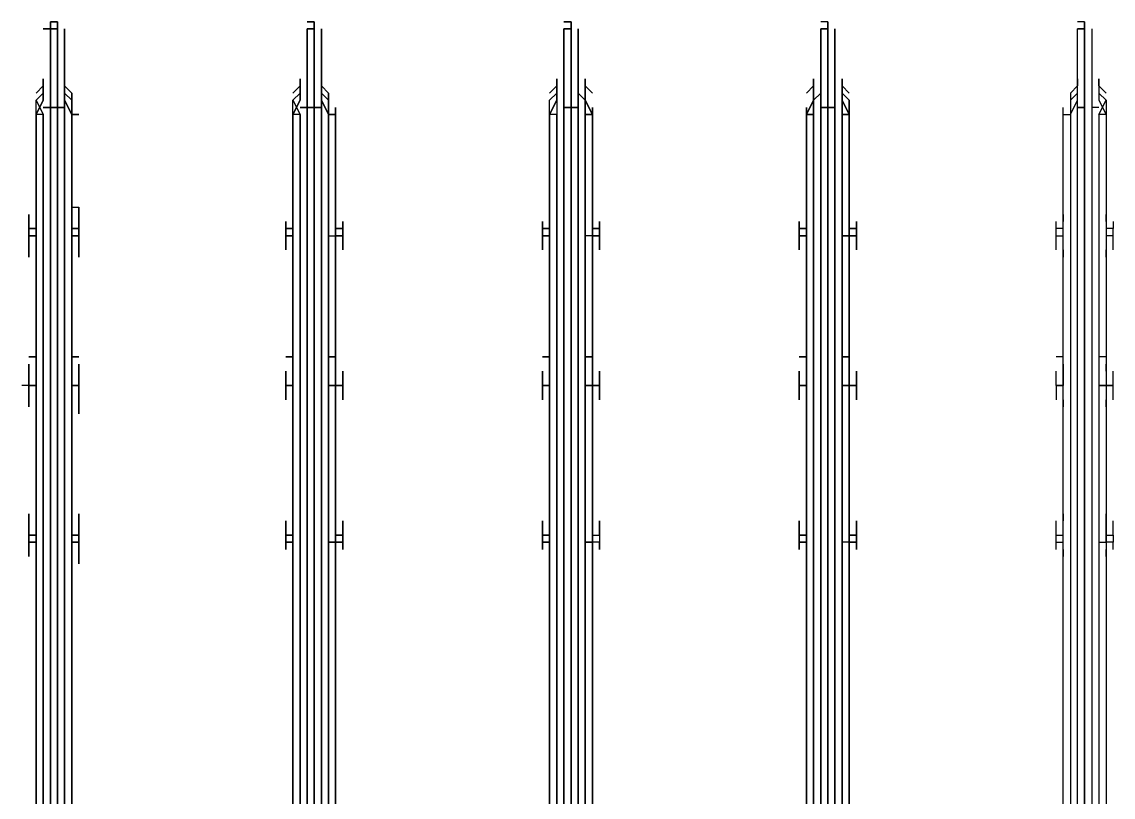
# Model space of a CAD drawing. Header units: metres. Extents: x 532315 to 532639, y 2674519 to 2674914.
# Drawn here: x 532481.8527 to 532482.0643, y 2674744.0631 to 2674744.2135 of the extents above; entities that cross this region are included whole.
import ezdxf

# ---------------------------------------------------------------- set-up
doc = ezdxf.new("R2010")
doc.units = ezdxf.units.M
doc.header["$MEASUREMENT"] = 0
doc.layers.add('IDT', color=7, linetype='Continuous')

# ---------------------------------------------------------------- blocks, each defined once
blk = doc.blocks.new('IDT')
at = {"layer": 'IDT', "color": 0, "lineweight": 25}
for p, q in [((17.35591, 14.96743), (17.35591, 15.16384)), ((17.35591, 15.16384), (17.35591, 14.96743)), ((17.3573, 14.96743), (17.3573, 15.16384)), ((17.3573, 15.16384), (17.3573, 14.96743)), ((17.35868, 14.96605), (17.35868, 15.16384)), ((17.35868, 15.16384), (17.35868, 14.96605)), ((17.36006, 15.16384), (17.36006, 14.96605)), ((17.36006, 14.96605), (17.36006, 15.16384)), ((17.36006, 15.16384), (17.36006, 14.96605)), ((17.36006, 14.96605), (17.36006, 15.16384)), ((17.36145, 14.96605), (17.36145, 15.16384)), ((17.36145, 15.16384), (17.36145, 14.96605)), ((17.36283, 15.16384), (17.36283, 14.96743)), ((17.36283, 14.96743), (17.36283, 15.16384)), ((17.36421, 14.96743), (17.36421, 15.16384)), ((17.36421, 15.16384), (17.36421, 14.96743)), ((17.40571, 14.96743), (17.40571, 15.16384)), ((17.40571, 15.16384), (17.40571, 14.96743)), ((17.40709, 15.16384), (17.40709, 14.96743)), ((17.40709, 14.96743), (17.40709, 15.16384)), ((17.40847, 14.96605), (17.40847, 15.16384)), ((17.40847, 15.16384), (17.40847, 14.96605)), ((17.40986, 15.16384), (17.40986, 14.96605)), ((17.40986, 14.96605), (17.40986, 15.16384)), ((17.40986, 15.16384), (17.40986, 14.96605)), ((17.40986, 14.96605), (17.40986, 15.16384)), ((17.41124, 14.96605), (17.41124, 15.16384)), ((17.41124, 15.16384), (17.41124, 14.96605)), ((17.41262, 15.16384), (17.41262, 14.96743)), ((17.41262, 14.96743), (17.41262, 15.16384)), ((17.41401, 14.96743), (17.41401, 15.16384)), ((17.41401, 15.16384), (17.41401, 14.96743)), ((17.45688, 14.96743), (17.45688, 15.16384)), ((17.45688, 15.16384), (17.45688, 14.96743)), ((17.45688, 15.16384), (17.45688, 14.96743)), ((17.45688, 14.96743), (17.45688, 15.16384)), ((17.45827, 14.96605), (17.45827, 15.16384)), ((17.45827, 15.16384), (17.45827, 14.96605)), ((17.45965, 14.96605), (17.45965, 15.16384)), ((17.45965, 15.16384), (17.45965, 14.96605)), ((17.46103, 14.96605), (17.46103, 15.16384)), ((17.46103, 15.16384), (17.46103, 14.96605)), ((17.46103, 15.16384), (17.46103, 14.96605)), ((17.46103, 14.96605), (17.46103, 15.16384)), ((17.46242, 15.16384), (17.46242, 14.96743)), ((17.46242, 14.96743), (17.46242, 15.16384)), ((17.4638, 14.96743), (17.4638, 15.16384)), ((17.4638, 15.16384), (17.4638, 14.96743)), ((17.25633, 14.96743), (17.25633, 15.16107)), ((17.25771, 14.96743), (17.25771, 15.16107)), ((17.25909, 14.96605), (17.25909, 15.16107)), ((17.26048, 15.16107), (17.26048, 14.96605)), ((17.26048, 14.96605), (17.26048, 15.16107)), ((17.26186, 15.16107), (17.26186, 14.96605)), ((17.26324, 14.96743), (17.26324, 15.16107)), ((17.26463, 15.16107), (17.26463, 14.96743)), ((17.30612, 14.96743), (17.30612, 15.16107)), ((17.30612, 15.16107), (17.30612, 14.96743)), ((17.3075, 15.16107), (17.3075, 14.96743)), ((17.3075, 14.96743), (17.3075, 15.16107)), ((17.30889, 14.96605), (17.30889, 15.16107)), ((17.30889, 15.16107), (17.30889, 14.96605)), ((17.31027, 15.16107), (17.31027, 14.96605)), ((17.31027, 14.96605), (17.31027, 15.16107)), ((17.31027, 15.16107), (17.31027, 14.96605)), ((17.31027, 14.96605), (17.31027, 15.16107)), ((17.31165, 14.96605), (17.31165, 15.16107)), ((17.31165, 15.16107), (17.31165, 14.96605)), ((17.31304, 15.16107), (17.31304, 14.96743)), ((17.31304, 14.96743), (17.31304, 15.16107)), ((17.31442, 14.96743), (17.31442, 15.16107)), ((17.31442, 15.16107), (17.31442, 14.96743)), ((17.25633, 15.05042), (17.25633, 15.05457)), ((17.25633, 15.05319), (17.25633, 15.05181)), ((17.26463, 15.05457), (17.26463, 15.05042)), ((17.26463, 15.05181), (17.26463, 15.05319)), ((17.30612, 15.05042), (17.30612, 15.05457)), ((17.30612, 15.05457), (17.30612, 15.05042)), ((17.30612, 15.05181), (17.30612, 15.05319)), ((17.30612, 15.05319), (17.30612, 15.05181)), ((17.31442, 15.05042), (17.31442, 15.05457)), ((17.31442, 15.05457), (17.31442, 15.05042)), ((17.31442, 15.05319), (17.31442, 15.05181)), ((17.31442, 15.05181), (17.31442, 15.05319)), ((17.35591, 15.05042), (17.35591, 15.05457)), ((17.35591, 15.05457), (17.35591, 15.05042)), ((17.35591, 15.05181), (17.35591, 15.05319)), ((17.35591, 15.05319), (17.35591, 15.05181)), ((17.36421, 15.05042), (17.36421, 15.05457)), ((17.36421, 15.05457), (17.36421, 15.04904)), ((17.36421, 15.05319), (17.36421, 15.05181)), ((17.36421, 15.05181), (17.36421, 15.05319)), ((17.40571, 15.05042), (17.40571, 15.05457)), ((17.40571, 15.05457), (17.40571, 15.05042)), ((17.40571, 15.05181), (17.40571, 15.05319)), ((17.40571, 15.05319), (17.40571, 15.05181)), ((17.41401, 15.05042), (17.41401, 15.05457)), ((17.41401, 15.05457), (17.41401, 15.04904)), ((17.41401, 15.05319), (17.41401, 15.05181)), ((17.41401, 15.05181), (17.41401, 15.05319)), ((17.4555, 15.05457), (17.4555, 15.05042)), ((17.4555, 15.05042), (17.4555, 15.05457)), ((17.4555, 15.05181), (17.4555, 15.05319)), ((17.4555, 15.05319), (17.4555, 15.05181)), ((17.4638, 15.05042), (17.4638, 15.05457)), ((17.4638, 15.05457), (17.4638, 15.05042)), ((17.46518, 15.05181), (17.46518, 15.05319)), ((17.46518, 15.05319), (17.46518, 15.05181)), ((17.25494, 15.05181), (17.25494, 15.05042)), ((17.26601, 15.05181), (17.26601, 15.05042)), ((17.30474, 15.05042), (17.30474, 15.05181)), ((17.30474, 15.05181), (17.30474, 15.05042)), ((17.3158, 15.05042), (17.3158, 15.05181)), ((17.3158, 15.05181), (17.3158, 15.05042)), ((17.35453, 15.05042), (17.35453, 15.05181)), ((17.35453, 15.05181), (17.35453, 15.05042)), ((17.3656, 15.05042), (17.3656, 15.05181)), ((17.3656, 15.05181), (17.3656, 15.05042)), ((17.40432, 15.05042), (17.40432, 15.05181)), ((17.40432, 15.05181), (17.40432, 15.05042)), ((17.41539, 15.05042), (17.41539, 15.05181)), ((17.41539, 15.05181), (17.41539, 15.05042)), ((17.4555, 15.05042), (17.4555, 15.05181)), ((17.4555, 15.05181), (17.4555, 15.05042)), ((17.46518, 15.05042), (17.46518, 15.05181)), ((17.46518, 15.05181), (17.46518, 15.05042)), ((17.25494, 15.04904), (17.25494, 15.05042)), ((17.25494, 15.05042), (17.25633, 15.05042)), ((17.25633, 15.04904), (17.25494, 15.04904)), ((17.25494, 15.04904), (17.25494, 15.04627)), ((17.25771, 15.05042), (17.25633, 15.05042)), ((17.25633, 15.05042), (17.25633, 15.04904)), ((17.25633, 15.04904), (17.25633, 15.04489)), ((17.26463, 15.05042), (17.26463, 15.04489)), ((17.26601, 15.05042), (17.26463, 15.05042)), ((17.26601, 15.04904), (17.26463, 15.04904)), ((17.26601, 15.05042), (17.26601, 15.04904)), ((17.26601, 15.04904), (17.26601, 15.04627)), ((17.30474, 15.04904), (17.30474, 15.05042)), ((17.30474, 15.05042), (17.30474, 15.04904)), ((17.30474, 15.05042), (17.30612, 15.05042)), ((17.30612, 15.05042), (17.30474, 15.05042)), ((17.30612, 15.04904), (17.30474, 15.04904)), ((17.30474, 15.04904), (17.30612, 15.04904)), ((17.30474, 15.04627), (17.30474, 15.04904)), ((17.30474, 15.04904), (17.30474, 15.04627)), ((17.30612, 15.05042), (17.30612, 15.04904)), ((17.30612, 15.04904), (17.30612, 15.05042)), ((17.30612, 15.05042), (17.3075, 15.05042)), ((17.30612, 15.04904), (17.30612, 15.04489)), ((17.30612, 15.04489), (17.30612, 15.04904)), ((17.31442, 15.05042), (17.3158, 15.05042)), ((17.3158, 15.05042), (17.31442, 15.05042)), ((17.31442, 15.05042), (17.31442, 15.04904)), ((17.31442, 15.04904), (17.31442, 15.05042)), ((17.31442, 15.04904), (17.3158, 15.04904)), ((17.3158, 15.04904), (17.31442, 15.04904)), ((17.31442, 15.04904), (17.31442, 15.04489)), ((17.31442, 15.04489), (17.31442, 15.04904)), ((17.3158, 15.04904), (17.3158, 15.05042)), ((17.3158, 15.05042), (17.3158, 15.04904)), ((17.3158, 15.04627), (17.3158, 15.04904)), ((17.3158, 15.04904), (17.3158, 15.04627)), ((17.35453, 15.04904), (17.35453, 15.05042)), ((17.35453, 15.05042), (17.35591, 15.05042)), ((17.35453, 15.04904), (17.35453, 15.05042)), ((17.35453, 15.05042), (17.35591, 15.05042)), ((17.35453, 15.04627), (17.35453, 15.04904)), ((17.35453, 15.04904), (17.35453, 15.04627)), ((17.35591, 15.04904), (17.35453, 15.04904)), ((17.35591, 15.04904), (17.35453, 15.04904)), ((17.3573, 15.05042), (17.35591, 15.05042)), ((17.35591, 15.05042), (17.3573, 15.05042)), ((17.35591, 15.05042), (17.35591, 15.04489)), ((17.35591, 15.05042), (17.35591, 15.04904)), ((17.35591, 15.04489), (17.35591, 15.04904)), ((17.36421, 15.05042), (17.3656, 15.05042)), ((17.3656, 15.05042), (17.36421, 15.05042)), ((17.36421, 15.04489), (17.36421, 15.05042)), ((17.36421, 15.04904), (17.3656, 15.04904)), ((17.3656, 15.04904), (17.36421, 15.04904)), ((17.36421, 15.04904), (17.36421, 15.04489)), ((17.3656, 15.04904), (17.3656, 15.05042)), ((17.3656, 15.05042), (17.3656, 15.04904)), ((17.3656, 15.04627), (17.3656, 15.04904)), ((17.3656, 15.04904), (17.3656, 15.04627)), ((17.40432, 15.04904), (17.40432, 15.05042)), ((17.40432, 15.05042), (17.40571, 15.05042)), ((17.40571, 15.05042), (17.40432, 15.05042)), ((17.40432, 15.05042), (17.40432, 15.04904)), ((17.40571, 15.04904), (17.40432, 15.04904)), ((17.40432, 15.04904), (17.40432, 15.04627)), ((17.40432, 15.04627), (17.40432, 15.04904)), ((17.40432, 15.04904), (17.40571, 15.04904)), ((17.40709, 15.05042), (17.40571, 15.05042)), ((17.40571, 15.05042), (17.40709, 15.05042)), ((17.40571, 15.05042), (17.40571, 15.04904)), ((17.40571, 15.04904), (17.40571, 15.05042)), ((17.40571, 15.04904), (17.40571, 15.04489)), ((17.40571, 15.04489), (17.40571, 15.04904)), ((17.41401, 15.05042), (17.41539, 15.05042)), ((17.41539, 15.05042), (17.41401, 15.05042)), ((17.41401, 15.04904), (17.41401, 15.05042)), ((17.41539, 15.04904), (17.41401, 15.04904)), ((17.41401, 15.04904), (17.41401, 15.04489)), ((17.41401, 15.04489), (17.41401, 15.04904)), ((17.41401, 15.04904), (17.41539, 15.04904)), ((17.41539, 15.04904), (17.41539, 15.05042)), ((17.41539, 15.05042), (17.41539, 15.04904)), ((17.41539, 15.04904), (17.41539, 15.04627)), ((17.41539, 15.04627), (17.41539, 15.04904)), ((17.4555, 15.05042), (17.45688, 15.05042)), ((17.45688, 15.05042), (17.4555, 15.05042)), ((17.4555, 15.04904), (17.4555, 15.05042)), ((17.4555, 15.05042), (17.4555, 15.04904)), ((17.4555, 15.04904), (17.4555, 15.05042)), ((17.4555, 15.05042), (17.45688, 15.05042)), ((17.45688, 15.05042), (17.4555, 15.05042)), ((17.4555, 15.05042), (17.4555, 15.04904)), ((17.4555, 15.04627), (17.4555, 15.04904)), ((17.4555, 15.04904), (17.45688, 15.04904)), ((17.45688, 15.04904), (17.4555, 15.04904)), ((17.4555, 15.04904), (17.4555, 15.04627)), ((17.4555, 15.04489), (17.4555, 15.04904)), ((17.4555, 15.04904), (17.4555, 15.04489)), ((17.4638, 15.04904), (17.4638, 15.05042)), ((17.4638, 15.05042), (17.46518, 15.05042)), ((17.46518, 15.05042), (17.4638, 15.05042)), ((17.4638, 15.05042), (17.4638, 15.04904)), ((17.4638, 15.04489), (17.4638, 15.04904)), ((17.4638, 15.04904), (17.4638, 15.04489)), ((17.4638, 15.04904), (17.46518, 15.04904)), ((17.46518, 15.04904), (17.4638, 15.04904)), ((17.46518, 15.04904), (17.46518, 15.05042)), ((17.46518, 15.05042), (17.46518, 15.04904)), ((17.46518, 15.04627), (17.46518, 15.04904)), ((17.46518, 15.04904), (17.46518, 15.04627)), ((17.25633, 15.04489), (17.25633, 15.04627)), ((17.26463, 15.04489), (17.26463, 15.04627)), ((17.30612, 15.04489), (17.30612, 15.04627)), ((17.30612, 15.04627), (17.30612, 15.04489)), ((17.31442, 15.04627), (17.31442, 15.04489)), ((17.31442, 15.04489), (17.31442, 15.04627)), ((17.35591, 15.04489), (17.35591, 15.04627)), ((17.35591, 15.04627), (17.35591, 15.04489)), ((17.36421, 15.04627), (17.36421, 15.04489)), ((17.36421, 15.04489), (17.36421, 15.04627)), ((17.40571, 15.04489), (17.40571, 15.04627)), ((17.40571, 15.04627), (17.40571, 15.04489)), ((17.41401, 15.04627), (17.41401, 15.04489)), ((17.41401, 15.04489), (17.41401, 15.04627)), ((17.4555, 15.04489), (17.4555, 15.04627)), ((17.4555, 15.04627), (17.4555, 15.04489)), ((17.46518, 15.04627), (17.46518, 15.04489)), ((17.46518, 15.04489), (17.46518, 15.04627)), ((17.25633, 15.01999), (17.25633, 15.02553)), ((17.26463, 15.02553), (17.26463, 15.01999)), ((17.30612, 15.01999), (17.30612, 15.02553)), ((17.30612, 15.02553), (17.30612, 15.01999)), ((17.31442, 15.01584), (17.31442, 15.02553)), ((17.31442, 15.02553), (17.31442, 15.01999)), ((17.35591, 15.01999), (17.35591, 15.02553)), ((17.35591, 15.02553), (17.35591, 15.01999)), ((17.36421, 15.01999), (17.36421, 15.02553)), ((17.36421, 15.02553), (17.36421, 15.01999)), ((17.40571, 15.01999), (17.40571, 15.02553)), ((17.40571, 15.02553), (17.40571, 15.01999)), ((17.41401, 15.01999), (17.41401, 15.02553)), ((17.41401, 15.02553), (17.41401, 15.01999)), ((17.4555, 15.02553), (17.4555, 15.01999)), ((17.4555, 15.01999), (17.4555, 15.02553)), ((17.4638, 15.01999), (17.4638, 15.02553)), ((17.4638, 15.02553), (17.4638, 15.01584)), ((17.25633, 15.02414), (17.25633, 15.02276)), ((17.26463, 15.02276), (17.26463, 15.02414)), ((17.30612, 15.02276), (17.30612, 15.02414)), ((17.30612, 15.02414), (17.30612, 15.02276)), ((17.31442, 15.02414), (17.31442, 15.02276)), ((17.31442, 15.02276), (17.31442, 15.02414)), ((17.35591, 15.02276), (17.35591, 15.02414)), ((17.35591, 15.02414), (17.35591, 15.02276)), ((17.36421, 15.02414), (17.36421, 15.02276)), ((17.36421, 15.02276), (17.36421, 15.02414)), ((17.40571, 15.02276), (17.40571, 15.02414)), ((17.40571, 15.02414), (17.40571, 15.02276)), ((17.41401, 15.02414), (17.41401, 15.02276)), ((17.41401, 15.02276), (17.41401, 15.02414)), ((17.4555, 15.02276), (17.4555, 15.02414)), ((17.4555, 15.02414), (17.4555, 15.02276)), ((17.46518, 15.02276), (17.46518, 15.02414)), ((17.46518, 15.02414), (17.46518, 15.02276)), ((17.25494, 15.02276), (17.25494, 15.01999)), ((17.26601, 15.01999), (17.26601, 15.02276)), ((17.30474, 15.01999), (17.30474, 15.02276)), ((17.30474, 15.02276), (17.30474, 15.01999)), ((17.3158, 15.01999), (17.3158, 15.02276)), ((17.3158, 15.02276), (17.3158, 15.01999)), ((17.35453, 15.01999), (17.35453, 15.02276)), ((17.35453, 15.02276), (17.35453, 15.01999)), ((17.3656, 15.01999), (17.3656, 15.02276)), ((17.3656, 15.02276), (17.3656, 15.01999)), ((17.40432, 15.01999), (17.40432, 15.02276)), ((17.40432, 15.02276), (17.40432, 15.01999)), ((17.41539, 15.01999), (17.41539, 15.02276)), ((17.41539, 15.02276), (17.41539, 15.01999)), ((17.4555, 15.02276), (17.4555, 15.01999)), ((17.4555, 15.01999), (17.4555, 15.02276)), ((17.46518, 15.01999), (17.46518, 15.02276)), ((17.46518, 15.02276), (17.46518, 15.01999)), ((17.25494, 15.01999), (17.25633, 15.01999)), ((17.25633, 15.01999), (17.25494, 15.01999)), ((17.25494, 15.01999), (17.25494, 15.01723)), ((17.25633, 15.01584), (17.25633, 15.01999)), ((17.25633, 15.01999), (17.25771, 15.01999)), ((17.25771, 15.01999), (17.25633, 15.01999)), ((17.26463, 15.01999), (17.26601, 15.01999)), ((17.26601, 15.01999), (17.26463, 15.01999)), ((17.26463, 15.01584), (17.26463, 15.01999)), ((17.26463, 15.01999), (17.26601, 15.01999)), ((17.26601, 15.01999), (17.26601, 15.01723)), ((17.30612, 15.01999), (17.30474, 15.01999)), ((17.30474, 15.01999), (17.30474, 15.01723)), ((17.30474, 15.01723), (17.30474, 15.01999)), ((17.30474, 15.01999), (17.30612, 15.01999)), ((17.30612, 15.01999), (17.30474, 15.01999)), ((17.30474, 15.01999), (17.30612, 15.01999)), ((17.3075, 15.01999), (17.30612, 15.01999)), ((17.30612, 15.01999), (17.3075, 15.01999)), ((17.30612, 15.01999), (17.30612, 15.01584)), ((17.30612, 15.01584), (17.30612, 15.01999)), ((17.31442, 15.01999), (17.31442, 15.01584)), ((17.3158, 15.01999), (17.31442, 15.01999)), ((17.31442, 15.01999), (17.3158, 15.01999)), ((17.3158, 15.01999), (17.31442, 15.01999)), ((17.31442, 15.01999), (17.3158, 15.01999)), ((17.3158, 15.01723), (17.3158, 15.01999)), ((17.3158, 15.01999), (17.3158, 15.01723)), ((17.35453, 15.01723), (17.35453, 15.01999)), ((17.35453, 15.01999), (17.35591, 15.01999)), ((17.35591, 15.01999), (17.35453, 15.01999)), ((17.35453, 15.01999), (17.35591, 15.01999)), ((17.35591, 15.01999), (17.35453, 15.01999)), ((17.35453, 15.01999), (17.35453, 15.01723)), ((17.3573, 15.01999), (17.35591, 15.01999)), ((17.35591, 15.01999), (17.3573, 15.01999)), ((17.35591, 15.01584), (17.35591, 15.01999)), ((17.35591, 15.01999), (17.3573, 15.01999)), ((17.3573, 15.01999), (17.35591, 15.01999)), ((17.35591, 15.01999), (17.35591, 15.01584)), ((17.36421, 15.01999), (17.3656, 15.01999)), ((17.3656, 15.01999), (17.36421, 15.01999)), ((17.36421, 15.01999), (17.36421, 15.01584)), ((17.36421, 15.01584), (17.36421, 15.01999)), ((17.36421, 15.01999), (17.3656, 15.01999)), ((17.3656, 15.01999), (17.36421, 15.01999)), ((17.3656, 15.01999), (17.36421, 15.01999)), ((17.36421, 15.01999), (17.3656, 15.01999)), ((17.3656, 15.01723), (17.3656, 15.01999)), ((17.3656, 15.01999), (17.3656, 15.01723)), ((17.40571, 15.01999), (17.40432, 15.01999)), ((17.40432, 15.01999), (17.40432, 15.01723)), ((17.40432, 15.01723), (17.40432, 15.01999)), ((17.40432, 15.01999), (17.40571, 15.01999)), ((17.40571, 15.01999), (17.40432, 15.01999)), ((17.40432, 15.01999), (17.40571, 15.01999)), ((17.40709, 15.01999), (17.40571, 15.01999)), ((17.40571, 15.01999), (17.40709, 15.01999)), ((17.40571, 15.01999), (17.40571, 15.01584)), ((17.40571, 15.01584), (17.40571, 15.01999)), ((17.40571, 15.01999), (17.40709, 15.01999)), ((17.41401, 15.01584), (17.41401, 15.01999)), ((17.41401, 15.01999), (17.41401, 15.01584)), ((17.41539, 15.01999), (17.41401, 15.01999)), ((17.41401, 15.01999), (17.41539, 15.01999)), ((17.41539, 15.01999), (17.41401, 15.01999)), ((17.41401, 15.01999), (17.41539, 15.01999)), ((17.41539, 15.01723), (17.41539, 15.01999)), ((17.41539, 15.01999), (17.41539, 15.01723)), ((17.4555, 15.01999), (17.4555, 15.01723)), ((17.4555, 15.01584), (17.4555, 15.01999)), ((17.4555, 15.01999), (17.45688, 15.01999)), ((17.45688, 15.01999), (17.4555, 15.01999)), ((17.4555, 15.01999), (17.45688, 15.01999)), ((17.45688, 15.01999), (17.4555, 15.01999)), ((17.4555, 15.01999), (17.45688, 15.01999)), ((17.45688, 15.01999), (17.4555, 15.01999)), ((17.4555, 15.01999), (17.4555, 15.01584)), ((17.4555, 15.01723), (17.4555, 15.01999)), ((17.4555, 15.01999), (17.45688, 15.01999)), ((17.4555, 15.01999), (17.45688, 15.01999)), ((17.46518, 15.01999), (17.4638, 15.01999)), ((17.4638, 15.01999), (17.46518, 15.01999)), ((17.46518, 15.01999), (17.4638, 15.01999)), ((17.4638, 15.01584), (17.4638, 15.01999)), ((17.4638, 15.01999), (17.46518, 15.01999)), ((17.46518, 15.01999), (17.4638, 15.01999)), ((17.4638, 15.01999), (17.46518, 15.01999)), ((17.46518, 15.01999), (17.46518, 15.01723)), ((17.46518, 15.01723), (17.46518, 15.01999)), ((17.46518, 15.01999), (17.46657, 15.01999)), ((17.25633, 15.01723), (17.25633, 15.01584)), ((17.26463, 15.01723), (17.26463, 15.01584)), ((17.30612, 15.01584), (17.30612, 15.01723)), ((17.30612, 15.01723), (17.30612, 15.01584)), ((17.31442, 15.01723), (17.31442, 15.01584)), ((17.31442, 15.01584), (17.31442, 15.01723)), ((17.35591, 15.01584), (17.35591, 15.01723)), ((17.35591, 15.01723), (17.35591, 15.01584)), ((17.36421, 15.01584), (17.36421, 15.01723)), ((17.36421, 15.01723), (17.36421, 15.01584)), ((17.40571, 15.01584), (17.40571, 15.01723)), ((17.40571, 15.01723), (17.40571, 15.01584)), ((17.41401, 15.01723), (17.41401, 15.01584)), ((17.41401, 15.01584), (17.41401, 15.01723)), ((17.4555, 15.01723), (17.4555, 15.01584)), ((17.4555, 15.01584), (17.4555, 15.01723)), ((17.46518, 15.01723), (17.46518, 15.01584)), ((17.46518, 15.01584), (17.46518, 15.01723)), ((17.25633, 15.01446), (17.25771, 15.01446)), ((17.26463, 15.01446), (17.26601, 15.01446)), ((17.3075, 15.01446), (17.30612, 15.01446)), ((17.30612, 15.01446), (17.3075, 15.01446)), ((17.3158, 15.01446), (17.31442, 15.01446)), ((17.31442, 15.01446), (17.3158, 15.01446)), ((17.3573, 15.01446), (17.35591, 15.01446)), ((17.35591, 15.01446), (17.3573, 15.01446)), ((17.3656, 15.01446), (17.36421, 15.01446)), ((17.36421, 15.01446), (17.3656, 15.01446)), ((17.40709, 15.01446), (17.40571, 15.01446)), ((17.40571, 15.01446), (17.40709, 15.01446)), ((17.41539, 15.01446), (17.41401, 15.01446)), ((17.41401, 15.01446), (17.41539, 15.01446)), ((17.45688, 15.01446), (17.4555, 15.01446)), ((17.4555, 15.01446), (17.45688, 15.01446)), ((17.46518, 15.01446), (17.4638, 15.01446)), ((17.4638, 15.01446), (17.46518, 15.01446)), ((17.25494, 14.99371), (17.25494, 14.99095)), ((17.25633, 14.99095), (17.25633, 14.9951)), ((17.25633, 14.9951), (17.25633, 14.99371)), ((17.26463, 14.99371), (17.26463, 14.9951)), ((17.26463, 14.9951), (17.26463, 14.99095)), ((17.26601, 14.99371), (17.26601, 14.99095)), ((17.30474, 14.99095), (17.30474, 14.99371)), ((17.30474, 14.99371), (17.30474, 14.99095)), ((17.30612, 14.99095), (17.30612, 14.9951)), ((17.30612, 14.9951), (17.30612, 14.99371)), ((17.30612, 14.99371), (17.30612, 14.9951)), ((17.30612, 14.9951), (17.30612, 14.99095)), ((17.31442, 14.9951), (17.31442, 14.99371)), ((17.31442, 14.99371), (17.31442, 14.9951)), ((17.31442, 14.9951), (17.31442, 14.99095)), ((17.31442, 14.98541), (17.31442, 14.9951)), ((17.3158, 14.99095), (17.3158, 14.99371)), ((17.3158, 14.99371), (17.3158, 14.99095)), ((17.35453, 14.99095), (17.35453, 14.99371)), ((17.35453, 14.99371), (17.35453, 14.99095)), ((17.35591, 14.99095), (17.35591, 14.9951)), ((17.35591, 14.9951), (17.35591, 14.99371)), ((17.35591, 14.99371), (17.35591, 14.9951)), ((17.35591, 14.9951), (17.35591, 14.99095)), ((17.36421, 14.99095), (17.36421, 14.9951)), ((17.36421, 14.9951), (17.36421, 14.99371)), ((17.36421, 14.99371), (17.36421, 14.9951)), ((17.36421, 14.9951), (17.36421, 14.99095)), ((17.3656, 14.99095), (17.3656, 14.99371)), ((17.3656, 14.99371), (17.3656, 14.99095)), ((17.40432, 14.99095), (17.40432, 14.99371)), ((17.40432, 14.99371), (17.40432, 14.99095)), ((17.40571, 14.99095), (17.40571, 14.9951)), ((17.40571, 14.9951), (17.40571, 14.99371)), ((17.40571, 14.99371), (17.40571, 14.9951)), ((17.40571, 14.9951), (17.40571, 14.99095)), ((17.41401, 14.99095), (17.41401, 14.9951)), ((17.41401, 14.9951), (17.41401, 14.99371)), ((17.41401, 14.99371), (17.41401, 14.9951)), ((17.41401, 14.9951), (17.41401, 14.99095)), ((17.41539, 14.99095), (17.41539, 14.99371)), ((17.41539, 14.99371), (17.41539, 14.99095)), ((17.4555, 14.9951), (17.4555, 14.99095)), ((17.4555, 14.99371), (17.4555, 14.9951)), ((17.4555, 14.9951), (17.4555, 14.99371)), ((17.4555, 14.99095), (17.4555, 14.9951)), ((17.4555, 14.99095), (17.4555, 14.99371)), ((17.4555, 14.99371), (17.4555, 14.99095)), ((17.4638, 14.99095), (17.4638, 14.9951)), ((17.4638, 14.9951), (17.4638, 14.99095)), ((17.46518, 14.99371), (17.46518, 14.9951)), ((17.46518, 14.9951), (17.46518, 14.99371)), ((17.46518, 14.99095), (17.46518, 14.99371)), ((17.46518, 14.99371), (17.46518, 14.99095)), ((17.25494, 14.99095), (17.25633, 14.99095)), ((17.25494, 14.99095), (17.25494, 14.98956)), ((17.25494, 14.98818), (17.25494, 14.98956)), ((17.25494, 14.98956), (17.25633, 14.98956)), ((17.25633, 14.98956), (17.25633, 14.99095)), ((17.25633, 14.98541), (17.25633, 14.98956)), ((17.26463, 14.99095), (17.26463, 14.98956)), ((17.26601, 14.99095), (17.26463, 14.99095)), ((17.26463, 14.98956), (17.26463, 14.98541)), ((17.26463, 14.98956), (17.26601, 14.98956)), ((17.26601, 14.99095), (17.26601, 14.98956)), ((17.26601, 14.98956), (17.26601, 14.98818)), ((17.30474, 14.98956), (17.30474, 14.99095)), ((17.30474, 14.99095), (17.30612, 14.99095)), ((17.30612, 14.99095), (17.30474, 14.99095)), ((17.30474, 14.99095), (17.30474, 14.98956)), ((17.30612, 14.98956), (17.30474, 14.98956)), ((17.30474, 14.98956), (17.30474, 14.98818)), ((17.30474, 14.98818), (17.30474, 14.98956)), ((17.30474, 14.98956), (17.30612, 14.98956)), ((17.3075, 14.99095), (17.30612, 14.99095)), ((17.30612, 14.99095), (17.3075, 14.99095)), ((17.30612, 14.99095), (17.30612, 14.98541)), ((17.30612, 14.98541), (17.30612, 14.99095)), ((17.31442, 14.99095), (17.31442, 14.98956)), ((17.31442, 14.99095), (17.3158, 14.99095)), ((17.3158, 14.99095), (17.31442, 14.99095)), ((17.31442, 14.98956), (17.31442, 14.98541)), ((17.3158, 14.98956), (17.31442, 14.98956)), ((17.31442, 14.98956), (17.3158, 14.98956)), ((17.3158, 14.99095), (17.3158, 14.98956)), ((17.3158, 14.98956), (17.3158, 14.99095)), ((17.3158, 14.98818), (17.3158, 14.98956)), ((17.3158, 14.98956), (17.3158, 14.98818)), ((17.35453, 14.98956), (17.35453, 14.99095)), ((17.35453, 14.99095), (17.35453, 14.98956)), ((17.35591, 14.99095), (17.35453, 14.99095)), ((17.35453, 14.99095), (17.35591, 14.99095)), ((17.35453, 14.98818), (17.35453, 14.98956)), ((17.35453, 14.98956), (17.35591, 14.98956)), ((17.35591, 14.98956), (17.35453, 14.98956)), ((17.35453, 14.98956), (17.35453, 14.98818)), ((17.35591, 14.99095), (17.35591, 14.98956)), ((17.35591, 14.98541), (17.35591, 14.99095)), ((17.35591, 14.99095), (17.3573, 14.99095)), ((17.35591, 14.98956), (17.35591, 14.98541)), ((17.36421, 14.99095), (17.36421, 14.98956)), ((17.36421, 14.98956), (17.36421, 14.99095)), ((17.36421, 14.99095), (17.3656, 14.99095)), ((17.3656, 14.99095), (17.36421, 14.99095)), ((17.36421, 14.98956), (17.36421, 14.98541)), ((17.36421, 14.98541), (17.36421, 14.98956)), ((17.36421, 14.98956), (17.3656, 14.98956)), ((17.3656, 14.98956), (17.36421, 14.98956)), ((17.3656, 14.98956), (17.3656, 14.99095)), ((17.3656, 14.99095), (17.3656, 14.98956)), ((17.3656, 14.98956), (17.3656, 14.98818)), ((17.3656, 14.98818), (17.3656, 14.98956)), ((17.40432, 14.98956), (17.40432, 14.99095)), ((17.40432, 14.99095), (17.40432, 14.98956)), ((17.40571, 14.99095), (17.40432, 14.99095)), ((17.40432, 14.99095), (17.40571, 14.99095)), ((17.40571, 14.98956), (17.40432, 14.98956)), ((17.40432, 14.98956), (17.40432, 14.98818)), ((17.40432, 14.98818), (17.40432, 14.98956)), ((17.40432, 14.98956), (17.40571, 14.98956)), ((17.40709, 14.99095), (17.40571, 14.99095)), ((17.40571, 14.99095), (17.40571, 14.98956)), ((17.40571, 14.98541), (17.40571, 14.99095)), ((17.40571, 14.98956), (17.40571, 14.98541)), ((17.41401, 14.99095), (17.41401, 14.98956)), ((17.41401, 14.98956), (17.41401, 14.99095)), ((17.41401, 14.99095), (17.41539, 14.99095)), ((17.41539, 14.99095), (17.41401, 14.99095)), ((17.41401, 14.98541), (17.41401, 14.98956)), ((17.41401, 14.98956), (17.41401, 14.98541)), ((17.41401, 14.98956), (17.41539, 14.98956)), ((17.41539, 14.98956), (17.41401, 14.98956)), ((17.41539, 14.98956), (17.41539, 14.99095)), ((17.41539, 14.99095), (17.41539, 14.98956)), ((17.41539, 14.98818), (17.41539, 14.98956)), ((17.41539, 14.98956), (17.41539, 14.98818)), ((17.45688, 14.99095), (17.4555, 14.99095)), ((17.4555, 14.99095), (17.45688, 14.99095)), ((17.4555, 14.98956), (17.4555, 14.99095)), ((17.4555, 14.99095), (17.45688, 14.99095)), ((17.45688, 14.99095), (17.4555, 14.99095)), ((17.4555, 14.99095), (17.4555, 14.98956)), ((17.4555, 14.99095), (17.4555, 14.98956)), ((17.4555, 14.98956), (17.4555, 14.99095)), ((17.4555, 14.98541), (17.4555, 14.98956)), ((17.4555, 14.98956), (17.45688, 14.98956)), ((17.45688, 14.98956), (17.4555, 14.98956)), ((17.4555, 14.98956), (17.4555, 14.98818)), ((17.4555, 14.98818), (17.4555, 14.98956)), ((17.4555, 14.98956), (17.4555, 14.98541)), ((17.4638, 14.98956), (17.4638, 14.99095)), ((17.4638, 14.99095), (17.4638, 14.98541)), ((17.4638, 14.99095), (17.46518, 14.99095)), ((17.46518, 14.99095), (17.4638, 14.99095)), ((17.4638, 14.98541), (17.4638, 14.98956)), ((17.4638, 14.98956), (17.46518, 14.98956)), ((17.46518, 14.98956), (17.4638, 14.98956)), ((17.46518, 14.98956), (17.46518, 14.99095)), ((17.46518, 14.99095), (17.46518, 14.98956)), ((17.46518, 14.98818), (17.46518, 14.98956)), ((17.46518, 14.98956), (17.46518, 14.98818)), ((17.25633, 14.98818), (17.25633, 14.9868)), ((17.26463, 14.9868), (17.26463, 14.98818)), ((17.30612, 14.9868), (17.30612, 14.98818)), ((17.30612, 14.98818), (17.30612, 14.9868)), ((17.31442, 14.98818), (17.31442, 14.9868)), ((17.31442, 14.9868), (17.31442, 14.98818)), ((17.35591, 14.9868), (17.35591, 14.98818)), ((17.35591, 14.98818), (17.35591, 14.9868)), ((17.36421, 14.98818), (17.36421, 14.9868)), ((17.36421, 14.9868), (17.36421, 14.98818)), ((17.40571, 14.9868), (17.40571, 14.98818)), ((17.40571, 14.98818), (17.40571, 14.9868)), ((17.41401, 14.98818), (17.41401, 14.9868)), ((17.41401, 14.9868), (17.41401, 14.98818)), ((17.4555, 14.98818), (17.4555, 14.9868)), ((17.4555, 14.9868), (17.4555, 14.98818)), ((17.46518, 14.98818), (17.46518, 14.9868)), ((17.46518, 14.9868), (17.46518, 14.98818)), ((17.45688, 14.98541), (17.4555, 14.98541)), ((17.25771, 14.96467), (17.25633, 14.96743)), ((17.25633, 14.96743), (17.25771, 14.96743)), ((17.25771, 14.96743), (17.25633, 14.96467)), ((17.25633, 14.96605), (17.25633, 14.96743)), ((17.25633, 14.96467), (17.25633, 14.96605)), ((17.25771, 14.96605), (17.25909, 14.96605)), ((17.25909, 14.95084), (17.25909, 14.96605)), ((17.26186, 14.96605), (17.26048, 14.96605)), ((17.26048, 14.96605), (17.26186, 14.96605)), ((17.26048, 14.94945), (17.26048, 14.96605)), ((17.26048, 14.96605), (17.26048, 14.94945)), ((17.26324, 14.96743), (17.26186, 14.96467)), ((17.26186, 14.96605), (17.26186, 14.95084)), ((17.26463, 14.96743), (17.26324, 14.96743)), ((17.26324, 14.96328), (17.26324, 14.96743)), ((17.26324, 14.96467), (17.26324, 14.96605)), ((17.26463, 14.96743), (17.26463, 14.96605)), ((17.3075, 14.96743), (17.30612, 14.96743)), ((17.30612, 14.96743), (17.3075, 14.96467)), ((17.3075, 14.96467), (17.30612, 14.96743)), ((17.30612, 14.96743), (17.3075, 14.96743)), ((17.30612, 14.96605), (17.30612, 14.96743)), ((17.30612, 14.96743), (17.30612, 14.96605)), ((17.30612, 14.96467), (17.30612, 14.96605)), ((17.30612, 14.96605), (17.30612, 14.96467)), ((17.3075, 14.96743), (17.3075, 14.96328)), ((17.3075, 14.96328), (17.3075, 14.96743)), ((17.30889, 14.96605), (17.30889, 14.95084)), ((17.30889, 14.95084), (17.30889, 14.96605)), ((17.30889, 14.96605), (17.31027, 14.96605)), ((17.31027, 14.96605), (17.30889, 14.96605)), ((17.31165, 14.96605), (17.31027, 14.96605)), ((17.31027, 14.96605), (17.31165, 14.96605)), ((17.31165, 14.96605), (17.31027, 14.96605)), ((17.31027, 14.96605), (17.31165, 14.96605)), ((17.31027, 14.94945), (17.31027, 14.96605)), ((17.31027, 14.96605), (17.31027, 14.94945)), ((17.31027, 14.94945), (17.31027, 14.96605)), ((17.31027, 14.96605), (17.31027, 14.94945)), ((17.31165, 14.95084), (17.31165, 14.96605)), ((17.31165, 14.96605), (17.31165, 14.95084)), ((17.31442, 14.96743), (17.31304, 14.96467)), ((17.31304, 14.96467), (17.31442, 14.96743)), ((17.31304, 14.96743), (17.31304, 14.96328)), ((17.31304, 14.96328), (17.31304, 14.96743)), ((17.31304, 14.96743), (17.31442, 14.96743)), ((17.31442, 14.96743), (17.31304, 14.96743)), ((17.31304, 14.96605), (17.31304, 14.96467)), ((17.31304, 14.96467), (17.31304, 14.96605)), ((17.31442, 14.96743), (17.31442, 14.96605)), ((17.31442, 14.96605), (17.31442, 14.96743)), ((17.3573, 14.96743), (17.35591, 14.96743)), ((17.35591, 14.96743), (17.3573, 14.96467)), ((17.3573, 14.96467), (17.35591, 14.96743)), ((17.35591, 14.96743), (17.3573, 14.96743)), ((17.35591, 14.96605), (17.35591, 14.96743)), ((17.35591, 14.96743), (17.35591, 14.96605)), ((17.3573, 14.96743), (17.3573, 14.96328)), ((17.3573, 14.96328), (17.3573, 14.96743)), ((17.3573, 14.96467), (17.3573, 14.96605)), ((17.3573, 14.96605), (17.3573, 14.96467)), ((17.35868, 14.96605), (17.35868, 14.95084)), ((17.35868, 14.95084), (17.35868, 14.96605)), ((17.36006, 14.96605), (17.35868, 14.96605)), ((17.35868, 14.96605), (17.36006, 14.96605)), ((17.36006, 14.94945), (17.36006, 14.96605)), ((17.36006, 14.96605), (17.36145, 14.96605)), ((17.36145, 14.96605), (17.36006, 14.96605)), ((17.36006, 14.96605), (17.36006, 14.94945)), ((17.36006, 14.94945), (17.36006, 14.96605)), ((17.36006, 14.96605), (17.36145, 14.96605)), ((17.36145, 14.96605), (17.36006, 14.96605)), ((17.36006, 14.96605), (17.36006, 14.94945)), ((17.36145, 14.95084), (17.36145, 14.96605)), ((17.36145, 14.96605), (17.36145, 14.95084)), ((17.36283, 14.96467), (17.36421, 14.96743)), ((17.36283, 14.96328), (17.36283, 14.96743)), ((17.36283, 14.96743), (17.36421, 14.96743)), ((17.36283, 14.96328), (17.36283, 14.96743)), ((17.36283, 14.96743), (17.36421, 14.96743)), ((17.36421, 14.96743), (17.36283, 14.96467)), ((17.36421, 14.96743), (17.36421, 14.96605)), ((17.36421, 14.96743), (17.36421, 14.96605)), ((17.36421, 14.96605), (17.36421, 14.96467)), ((17.36421, 14.96605), (17.36421, 14.96467)), ((17.40709, 14.96743), (17.40571, 14.96743)), ((17.40571, 14.96743), (17.40571, 14.96605)), ((17.40571, 14.96605), (17.40571, 14.96743)), ((17.40571, 14.96743), (17.40709, 14.96743)), ((17.40709, 14.96743), (17.40709, 14.96328)), ((17.40709, 14.96328), (17.40709, 14.96743)), ((17.40709, 14.96743), (17.40847, 14.96467)), ((17.40847, 14.96467), (17.40709, 14.96743)), ((17.40709, 14.96467), (17.40709, 14.96605)), ((17.40709, 14.96605), (17.40709, 14.96467)), ((17.40847, 14.96605), (17.40847, 14.95084)), ((17.40847, 14.95084), (17.40847, 14.96605)), ((17.40986, 14.96605), (17.40847, 14.96605)), ((17.40847, 14.96605), (17.40986, 14.96605)), ((17.40986, 14.94945), (17.40986, 14.96605)), ((17.40986, 14.96605), (17.41124, 14.96605)), ((17.41124, 14.96605), (17.40986, 14.96605)), ((17.40986, 14.96605), (17.40986, 14.94945)), ((17.40986, 14.94945), (17.40986, 14.96605)), ((17.40986, 14.96605), (17.40986, 14.94945)), ((17.41262, 14.96605), (17.41124, 14.96605)), ((17.41124, 14.96605), (17.41262, 14.96605)), ((17.41124, 14.96605), (17.41124, 14.95084)), ((17.41124, 14.95084), (17.41124, 14.96605)), ((17.41262, 14.96467), (17.41401, 14.96743)), ((17.41401, 14.96467), (17.41262, 14.96743)), ((17.41262, 14.96743), (17.41401, 14.96743)), ((17.41401, 14.96467), (17.41262, 14.96743)), ((17.41262, 14.96743), (17.41401, 14.96743)), ((17.41401, 14.96743), (17.41262, 14.96467)), ((17.41401, 14.96743), (17.41401, 14.96605)), ((17.41401, 14.96743), (17.41401, 14.96605)), ((17.41401, 14.96605), (17.41401, 14.96467)), ((17.41401, 14.96605), (17.41401, 14.96467)), ((17.45688, 14.96743), (17.4555, 14.96743)), ((17.4555, 14.96743), (17.45688, 14.96743)), ((17.45688, 14.96328), (17.45688, 14.96743)), ((17.45688, 14.96743), (17.45688, 14.96328)), ((17.45688, 14.96743), (17.45827, 14.96467)), ((17.45827, 14.96467), (17.45688, 14.96743)), ((17.45688, 14.96743), (17.45688, 14.96605)), ((17.45688, 14.96605), (17.45688, 14.96743)), ((17.45688, 14.96605), (17.45688, 14.96467)), ((17.45688, 14.96467), (17.45688, 14.96605)), ((17.45827, 14.96605), (17.45827, 14.95084)), ((17.45827, 14.95084), (17.45827, 14.96605)), ((17.45827, 14.96605), (17.45965, 14.96605)), ((17.45965, 14.96605), (17.45827, 14.96605)), ((17.45965, 14.94945), (17.45965, 14.96605)), ((17.45965, 14.96605), (17.46103, 14.96605)), ((17.46103, 14.96605), (17.45965, 14.96605)), ((17.45965, 14.96605), (17.45965, 14.94945)), ((17.46242, 14.96605), (17.46103, 14.96605)), ((17.46103, 14.96605), (17.46242, 14.96605)), ((17.46103, 14.94945), (17.46103, 14.96605)), ((17.46103, 14.96605), (17.46103, 14.95084)), ((17.46103, 14.95084), (17.46103, 14.96605)), ((17.46103, 14.96605), (17.46103, 14.94945)), ((17.46242, 14.96467), (17.4638, 14.96743)), ((17.4638, 14.96467), (17.46242, 14.96743)), ((17.46242, 14.96743), (17.4638, 14.96743)), ((17.4638, 14.96467), (17.46242, 14.96743)), ((17.46242, 14.96743), (17.4638, 14.96743)), ((17.4638, 14.96743), (17.46242, 14.96467)), ((17.4638, 14.96743), (17.4638, 14.96605)), ((17.4638, 14.96743), (17.4638, 14.96605)), ((17.4638, 14.96605), (17.4638, 14.96467)), ((17.4638, 14.96605), (17.4638, 14.96467)), ((17.25633, 14.96467), (17.25771, 14.96328)), ((17.25771, 14.96328), (17.25633, 14.96467)), ((17.25771, 14.96052), (17.25771, 14.96467)), ((17.26186, 14.96467), (17.26186, 14.96052)), ((17.26186, 14.96328), (17.26324, 14.96467)), ((17.3075, 14.96328), (17.30612, 14.96467)), ((17.30612, 14.96467), (17.3075, 14.96328)), ((17.3075, 14.96467), (17.3075, 14.96052)), ((17.3075, 14.96052), (17.3075, 14.96467)), ((17.31304, 14.96467), (17.31165, 14.96328)), ((17.31165, 14.96328), (17.31304, 14.96467)), ((17.31304, 14.96467), (17.31304, 14.96052)), ((17.31304, 14.96052), (17.31304, 14.96467)), ((17.3573, 14.96467), (17.3573, 14.96052)), ((17.3573, 14.96052), (17.3573, 14.96467)), ((17.35868, 14.96328), (17.3573, 14.96467)), ((17.3573, 14.96467), (17.35868, 14.96328)), ((17.36283, 14.96052), (17.36283, 14.96467)), ((17.36421, 14.96467), (17.36283, 14.96328)), ((17.36421, 14.96467), (17.36283, 14.96328)), ((17.36283, 14.96467), (17.36283, 14.96052)), ((17.40847, 14.96328), (17.40709, 14.96467)), ((17.40709, 14.96467), (17.40847, 14.96328)), ((17.40847, 14.96467), (17.40847, 14.96052)), ((17.40847, 14.96052), (17.40847, 14.96467)), ((17.41262, 14.96052), (17.41262, 14.96467)), ((17.41401, 14.96467), (17.41262, 14.96328)), ((17.41262, 14.96328), (17.41401, 14.96467)), ((17.41401, 14.96467), (17.41262, 14.96328)), ((17.41262, 14.96328), (17.41401, 14.96467)), ((17.41262, 14.96467), (17.41262, 14.96052)), ((17.45688, 14.96467), (17.45827, 14.96328)), ((17.45827, 14.96328), (17.45688, 14.96467)), ((17.45827, 14.96467), (17.45827, 14.96052)), ((17.45827, 14.96052), (17.45827, 14.96467)), ((17.46242, 14.96052), (17.46242, 14.96467)), ((17.4638, 14.96467), (17.46242, 14.96328)), ((17.46242, 14.96328), (17.4638, 14.96467)), ((17.4638, 14.96467), (17.46242, 14.96328)), ((17.46242, 14.96328), (17.4638, 14.96467)), ((17.46242, 14.96467), (17.46242, 14.96052)), ((17.25633, 14.96328), (17.25771, 14.9619)), ((17.25771, 14.9619), (17.25771, 14.96052)), ((17.26186, 14.9619), (17.26324, 14.96328)), ((17.26186, 14.96052), (17.26186, 14.9619)), ((17.3075, 14.9619), (17.30612, 14.96328)), ((17.30612, 14.96328), (17.3075, 14.9619)), ((17.3075, 14.96052), (17.3075, 14.9619)), ((17.3075, 14.9619), (17.3075, 14.96052)), ((17.31304, 14.9619), (17.31442, 14.96328)), ((17.31442, 14.96328), (17.31304, 14.9619)), ((17.31304, 14.96052), (17.31304, 14.9619)), ((17.31304, 14.9619), (17.31304, 14.96052)), ((17.3573, 14.9619), (17.35591, 14.96328)), ((17.35591, 14.96328), (17.3573, 14.9619)), ((17.3573, 14.96052), (17.3573, 14.9619)), ((17.3573, 14.9619), (17.3573, 14.96052)), ((17.36283, 14.9619), (17.36421, 14.96328)), ((17.36421, 14.96328), (17.36283, 14.9619)), ((17.36283, 14.96052), (17.36283, 14.9619)), ((17.36283, 14.9619), (17.36283, 14.96052)), ((17.40709, 14.96328), (17.40847, 14.9619)), ((17.40847, 14.9619), (17.40709, 14.96328)), ((17.40847, 14.9619), (17.40847, 14.96052)), ((17.40847, 14.96052), (17.40847, 14.9619)), ((17.41262, 14.9619), (17.41401, 14.96328)), ((17.41401, 14.96328), (17.41262, 14.9619)), ((17.41262, 14.96052), (17.41262, 14.9619)), ((17.41262, 14.9619), (17.41262, 14.96052)), ((17.45688, 14.96328), (17.45827, 14.9619)), ((17.45827, 14.9619), (17.45688, 14.96328)), ((17.45827, 14.9619), (17.45827, 14.96052)), ((17.45827, 14.96052), (17.45827, 14.9619)), ((17.46242, 14.9619), (17.4638, 14.96328)), ((17.4638, 14.96328), (17.46242, 14.9619)), ((17.46242, 14.96052), (17.46242, 14.9619)), ((17.46242, 14.9619), (17.46242, 14.96052)), ((17.26186, 14.95084), (17.26048, 14.95084)), ((17.26048, 14.95084), (17.26186, 14.95084)), ((17.26048, 14.94945), (17.26186, 14.94945)), ((17.31165, 14.95084), (17.31027, 14.95084)), ((17.31027, 14.95084), (17.31165, 14.95084)), ((17.31165, 14.95084), (17.31027, 14.95084)), ((17.31027, 14.95084), (17.31165, 14.95084)), ((17.31027, 14.94945), (17.31165, 14.94945)), ((17.36145, 14.95084), (17.36006, 14.95084)), ((17.36006, 14.95084), (17.36145, 14.95084)), ((17.36145, 14.95084), (17.36006, 14.95084)), ((17.36006, 14.95084), (17.36145, 14.95084)), ((17.36145, 14.94945), (17.36006, 14.94945)), ((17.36006, 14.94945), (17.36145, 14.94945)), ((17.41124, 14.95084), (17.40986, 14.95084)), ((17.40986, 14.95084), (17.41124, 14.95084)), ((17.41124, 14.95084), (17.40986, 14.95084)), ((17.40986, 14.95084), (17.41124, 14.95084)), ((17.40986, 14.94945), (17.41124, 14.94945)), ((17.41124, 14.94945), (17.40986, 14.94945)), ((17.46103, 14.95084), (17.45965, 14.95084)), ((17.45965, 14.95084), (17.46103, 14.95084)), ((17.45965, 14.94945), (17.46103, 14.94945)), ((17.46103, 14.94945), (17.45965, 14.94945)), ((17.46103, 14.95084), (17.46242, 14.95084)), ((17.46242, 14.95084), (17.46103, 14.95084))]:
    blk.add_line(p, q, dxfattribs=at)

msp = doc.modelspace()

# ---------------------------------------------------------------- block references
at = {"layer": 'IDT', "color": 8, "rotation": 180}
msp.add_blockref('IDT', (532499.31928, 2674759.16297), dxfattribs=at)

doc.saveas('drawing.dxf')
